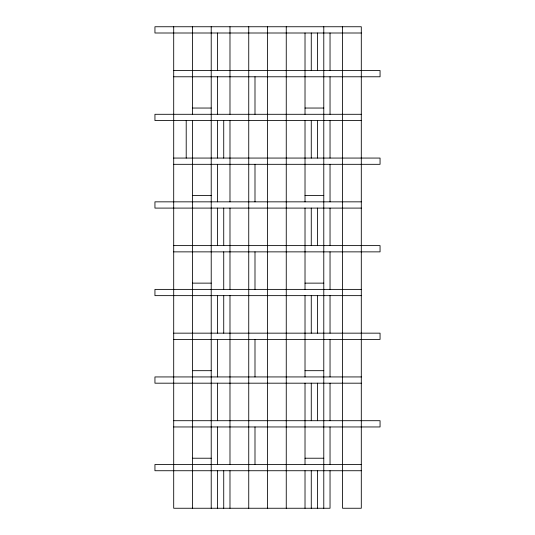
<?xml version="1.0" encoding="UTF-8"?>
<svg xmlns="http://www.w3.org/2000/svg" width="535" height="535" viewBox="0 0 535 535"><rect width="100%" height="100%" fill="white"/><g stroke="black" fill="none" stroke-linecap="round" stroke-linejoin="round"><path stroke-width="0.8" d="M361.299 33.003L154.943 33.003L154.943 26.75L361.299 26.75L361.299 508.25L342.54 508.25L342.54 26.75M173.701 70.52L380.057 70.52L380.057 76.779L173.701 76.779M192.46 108.043L211.218 108.043M305.017 108.043L323.782 108.043M361.299 114.296L154.943 114.296L154.943 120.549L361.299 120.549M173.701 158.066L380.057 158.066L380.057 164.319L173.701 164.319M192.46 195.589L211.218 195.589M305.017 195.589L323.782 195.589M361.299 201.842L154.943 201.842L154.943 208.095L361.299 208.095M173.701 245.612L380.057 245.612L380.057 251.865L173.701 251.865M192.46 283.135L211.218 283.135M305.017 283.135L323.782 283.135M361.299 289.388L154.943 289.388L154.943 295.641L361.299 295.641M173.701 333.158L380.057 333.158L380.057 339.411L173.701 339.411M192.46 370.681L211.218 370.681M305.017 370.681L323.782 370.681M361.299 376.934L154.943 376.934L154.943 383.187L361.299 383.187M173.701 420.704L380.057 420.704L380.057 426.957L173.701 426.957M192.46 458.221L211.218 458.221M305.017 458.221L323.782 458.221M361.299 464.48L154.943 464.48L154.943 470.733L361.299 470.733M330.035 33.003L330.035 70.52M330.035 76.779L330.035 114.296M330.035 120.549L330.035 158.066M330.035 164.319L330.035 201.842M330.035 208.095L330.035 245.612M330.035 251.865L330.035 289.388M330.035 295.641L330.035 333.158M330.035 339.411L330.035 376.934M330.035 383.187L330.035 420.704M330.035 426.957L330.035 464.48M330.035 470.733L330.035 508.25L173.701 508.25L173.701 26.75M323.782 26.75L323.782 508.25M317.529 33.003L317.529 70.52M317.529 120.549L317.529 158.066M317.529 208.095L317.529 245.612M317.529 295.641L317.529 333.158M317.529 383.187L317.529 420.704M317.529 470.733L317.529 508.25M311.27 33.003L311.27 70.52M311.27 120.549L311.27 158.066M311.27 208.095L311.27 245.612M311.27 295.641L311.27 333.158M311.27 383.187L311.27 420.704M311.27 470.733L311.27 508.25M305.017 33.003L305.017 114.296M305.017 120.549L305.017 201.842M305.017 208.095L305.017 289.388M305.017 295.641L305.017 376.934M305.017 383.187L305.017 464.48M305.017 470.733L305.017 508.25M286.258 26.75L286.258 508.25M267.5 26.75L267.5 508.25M254.994 76.779L254.994 114.296M254.994 164.319L254.994 201.842M254.994 251.865L254.994 289.388M254.994 339.411L254.994 376.934M254.994 426.957L254.994 464.48M248.742 26.75L248.742 508.25M229.983 26.75L229.983 114.296M229.983 120.549L229.983 201.842M229.983 208.095L229.983 289.388M229.983 295.641L229.983 464.48M229.983 470.733L229.983 508.25M223.73 120.549L223.73 158.066M223.73 208.095L223.73 245.612M223.73 251.865L223.73 289.388M223.73 295.641L223.73 333.158M223.73 470.733L223.73 508.25M217.471 33.003L217.471 70.52M217.471 76.779L217.471 114.296M217.471 120.549L217.471 158.066M217.471 164.319L217.471 201.842M217.471 208.095L217.471 245.612M217.471 295.641L217.471 333.158M217.471 339.411L217.471 376.934M217.471 383.187L217.471 420.704M217.471 426.957L217.471 464.48M217.471 470.733L217.471 508.25M211.218 26.75L211.218 508.25M192.46 26.75L192.46 114.296M192.46 120.549L192.46 508.25M186.207 120.549L186.207 158.066"/></g></svg>
